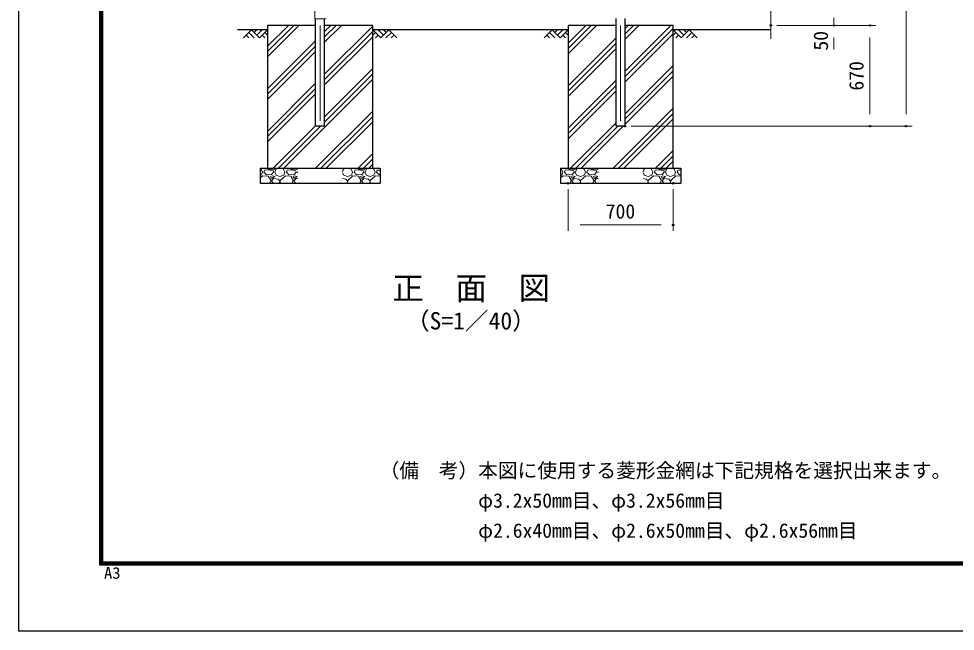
# Model space of a CAD drawing. Units: millimetres, scale not verified. Extents: x -8399 to 8401, y -5940 to 5940.
# Drawn here: x -8399 to -2166, y -5940 to -1865 of the extents above; entities that cross this region are included whole.
import ezdxf
from ezdxf.enums import TextEntityAlignment as Align

# ---------------------------------------------------------------- set-up
doc = ezdxf.new("R2010")
doc.units = ezdxf.units.MM
doc.header["$LTSCALE"] = 20
doc.header["$PDMODE"] = 32
doc.header["$PDSIZE"] = 10
doc.linetypes.add('USER1', pattern=[50.8, 31.75, -6.35, 6.35, -6.35])
for name, color, linetype, lineweight in [('0-0_D-DCR-HCH', 7, 'Continuous', 13), ('0-1_D-STR1', 1, 'Continuous', 25), ('0-2_D-STR4', 7, 'Continuous', 25), ('0-3_D-BGD', 7, 'Continuous', 25), ('0-4_D-BMK', 2, 'USER1', 13), ('0-5_D-STR-DIM', 7, 'Continuous', 13), ('0-8_D-STR3', 3, 'Continuous', 13), ('0-C_D-TTL-TXT', 7, 'Continuous', 13), ('0-E_D-TTL', 7, 'Continuous', 25)]:
    doc.layers.add(name, color=color, linetype=linetype, lineweight=lineweight)
doc.layers.add('0-7_Defpoints', color=8, linetype='Continuous')
doc.styles.add('ＭＳ ゴシック', font='')
doc.styles.get('ＭＳ ゴシック').set_extended_font_data('MS Gothic')

msp = doc.modelspace()

# ---------------------------------------------------------------- linework, layer by layer
at = {"layer": '0-0_D-DCR-HCH'}
for p, q in [((-6743.42, -2119.01), (-6533.96, -1909.55)), ((-6743.42, -2083.65), (-6569.32, -1909.55)), ((-6743.42, -2048.3), (-6604.67, -1909.55)), ((-6363.17, -2021.6), (-6251.12, -1909.55)), ((-6363.17, -1986.24), (-6286.48, -1909.55)), ((-6363.17, -1950.89), (-6321.83, -1909.55)), ((-6363.17, -2233.73), (-6043.42, -1913.98)), ((-4743.42, -2098.91), (-4554.06, -1909.55)), ((-4743.42, -2063.55), (-4589.42, -1909.55)), ((-4743.42, -2028.19), (-4624.78, -1909.55)), ((-4363.17, -2001.5), (-4271.22, -1909.55)), ((-4363.17, -1966.14), (-4306.58, -1909.55)), ((-4363.17, -1930.79), (-4341.93, -1909.55)), ((-4363.17, -2213.63), (-4059.09, -1909.55)), ((-4363.17, -2248.99), (-4043.42, -1929.24)), ((-6849.85, -1939.55), (-6903.06, -1992.76)), ((-6885.32, -1975.02), (-6867.5, -1992.76)), ((-6867.58, -1957.28), (-6831.95, -1992.76)), ((-6849.85, -1939.55), (-6796.63, -1992.76)), ((-6832.11, -1957.28), (-6814.37, -1939.55)), ((-6814.37, -1975.02), (-6778.9, -1939.55)), ((-6796.63, -1992.76), (-6743.42, -1939.55)), ((-6778.9, -1975.02), (-6761.08, -1992.76)), ((-6761.16, -1957.28), (-6743.42, -1974.94)), ((-6363.17, -2269.09), (-6043.42, -1949.34)), ((-6363.17, -2304.44), (-6043.42, -1984.69)), ((-5990.21, -1992.76), (-6043.42, -1939.55)), ((-6025.69, -1957.28), (-6043.42, -1974.94)), ((-6007.95, -1975.02), (-6025.77, -1992.76)), ((-5972.47, -1975.02), (-6007.95, -1939.55)), ((-5937, -1939.55), (-5990.21, -1992.76)), ((-5954.64, -1957.38), (-5972.47, -1939.55)), ((-5919.26, -1957.28), (-5954.9, -1992.76)), ((-5937, -1939.55), (-5883.79, -1992.76)), ((-5901.52, -1975.02), (-5919.34, -1992.76)), ((-4849.85, -1939.55), (-4903.06, -1992.76)), ((-4885.32, -1975.02), (-4867.5, -1992.76)), ((-4867.58, -1957.28), (-4831.95, -1992.76)), ((-4849.85, -1939.55), (-4796.63, -1992.76)), ((-4832.11, -1957.28), (-4814.37, -1939.55)), ((-4814.37, -1975.02), (-4778.9, -1939.55)), ((-4796.63, -1992.76), (-4743.42, -1939.55)), ((-4778.9, -1975.02), (-4761.08, -1992.76)), ((-4761.16, -1957.28), (-4743.42, -1974.94)), ((-4743.42, -2311.04), (-4423.67, -1991.29)), ((-4363.17, -2284.34), (-4043.42, -1964.59)), ((-3990.21, -1992.76), (-4043.42, -1939.55)), ((-4025.69, -1957.28), (-4043.42, -1974.94)), ((-4007.95, -1975.02), (-4025.77, -1992.76)), ((-3972.47, -1975.02), (-4007.95, -1939.55)), ((-3937, -1939.55), (-3990.21, -1992.76)), ((-3954.64, -1957.38), (-3972.47, -1939.55)), ((-3919.26, -1957.28), (-3954.9, -1992.76)), ((-3937, -1939.55), (-3883.79, -1992.76)), ((-3901.52, -1975.02), (-3919.34, -1992.76)), ((-6743.42, -2331.14), (-6423.67, -2011.39)), ((-6743.42, -2366.49), (-6423.67, -2046.74)), ((-4743.42, -2346.39), (-4423.67, -2026.64)), ((-6743.42, -2401.85), (-6423.67, -2082.1)), ((-4743.42, -2381.75), (-4423.67, -2062)), ((-4363.17, -2496.47), (-4043.42, -2176.72)), ((-6363.17, -2516.57), (-6043.42, -2196.82)), ((-6363.17, -2551.93), (-6043.42, -2232.18)), ((-4363.17, -2531.83), (-4043.42, -2212.08)), ((-6743.42, -2613.98), (-6423.67, -2294.23)), ((-6635.44, -2859.55), (-6043.42, -2267.53)), ((-4743.42, -2593.88), (-4423.67, -2274.13)), ((-4363.17, -2567.18), (-4043.42, -2247.43)), ((-6743.42, -2649.34), (-6423.67, -2329.59)), ((-6743.42, -2684.69), (-6423.67, -2364.94)), ((-4743.42, -2629.24), (-4423.67, -2309.49)), ((-4743.42, -2664.59), (-4423.67, -2344.84)), ((-6423.3, -2859.55), (-6043.42, -2479.67)), ((-4443.4, -2859.55), (-4043.42, -2459.57)), ((-6387.95, -2859.55), (-6043.42, -2515.02)), ((-6352.59, -2859.55), (-6043.42, -2550.38)), ((-4408.05, -2859.55), (-4043.42, -2494.92)), ((-4372.69, -2859.55), (-4043.42, -2530.28)), ((-6706.15, -2859.55), (-6423.67, -2577.07)), ((-6670.79, -2859.55), (-6390.79, -2579.55)), ((-4726.25, -2859.55), (-4423.67, -2556.97)), ((-4690.89, -2859.55), (-4410.89, -2579.55)), ((-4655.54, -2859.55), (-4375.54, -2579.55)), ((-4160.56, -2859.55), (-4043.42, -2742.41)), ((-6140.46, -2859.55), (-6043.42, -2762.51)), ((-6105.11, -2859.55), (-6043.42, -2797.86)), ((-4125.21, -2859.55), (-4043.42, -2777.76)), ((-6793.42, -2863.3), (-6786.77, -2865.79)), ((-6786.77, -2865.79), (-6777.77, -2885.29)), ((-6737.27, -2865.79), (-6740.91, -2859.55)), ((-6699.77, -2868.79), (-6737.27, -2865.79)), ((-6682.12, -2859.55), (-6699.77, -2868.79)), ((-6693.77, -2885.29), (-6684.77, -2864.29)), ((-6684.77, -2864.29), (-6669.59, -2859.55)), ((-6653.42, -2859.55), (-6636.77, -2865.79)), ((-6636.77, -2865.79), (-6627.77, -2885.29)), ((-6587.27, -2865.79), (-6590.91, -2859.55)), ((-6549.77, -2868.79), (-6587.27, -2865.79)), ((-6543.42, -2865.47), (-6549.77, -2868.79)), ((-6232.12, -2859.55), (-6243.42, -2865.47)), ((-6243.42, -2884.48), (-6234.77, -2864.29)), ((-6234.77, -2864.29), (-6219.59, -2859.55)), ((-6203.42, -2859.55), (-6186.77, -2865.79)), ((-6186.77, -2865.79), (-6177.77, -2885.29)), ((-6137.27, -2865.79), (-6140.91, -2859.55)), ((-6099.77, -2868.79), (-6137.27, -2865.79)), ((-6082.12, -2859.55), (-6099.77, -2868.79)), ((-6093.77, -2885.29), (-6084.77, -2864.29)), ((-6084.77, -2864.29), (-6069.59, -2859.55)), ((-6069.75, -2859.55), (-6043.42, -2833.22)), ((-6053.42, -2859.55), (-6036.77, -2865.79)), ((-6036.77, -2865.79), (-6027.77, -2885.29)), ((-4793.42, -2863.3), (-4786.77, -2865.79)), ((-4786.77, -2865.79), (-4777.77, -2885.29)), ((-4737.27, -2865.79), (-4740.91, -2859.55)), ((-4699.77, -2868.79), (-4737.27, -2865.79)), ((-4682.12, -2859.55), (-4699.77, -2868.79)), ((-4693.77, -2885.29), (-4684.77, -2864.29)), ((-4684.77, -2864.29), (-4669.59, -2859.55)), ((-4653.42, -2859.55), (-4636.77, -2865.79)), ((-4636.77, -2865.79), (-4627.77, -2885.29)), ((-4587.27, -2865.79), (-4590.91, -2859.55)), ((-4549.77, -2868.79), (-4587.27, -2865.79)), ((-4543.42, -2865.47), (-4549.77, -2868.79)), ((-4232.12, -2859.55), (-4243.42, -2865.47)), ((-4243.42, -2884.48), (-4234.77, -2864.29)), ((-4234.77, -2864.29), (-4219.59, -2859.55)), ((-4203.42, -2859.55), (-4186.77, -2865.79)), ((-4186.77, -2865.79), (-4177.77, -2885.29)), ((-4137.27, -2865.79), (-4140.91, -2859.55)), ((-4099.77, -2868.79), (-4137.27, -2865.79)), ((-4082.12, -2859.55), (-4099.77, -2868.79)), ((-4093.77, -2885.29), (-4084.77, -2864.29)), ((-4089.85, -2859.55), (-4043.42, -2813.12)), ((-4084.77, -2864.29), (-4069.59, -2859.55)), ((-4053.42, -2859.55), (-4036.77, -2865.79)), ((-4036.77, -2865.79), (-4027.77, -2885.29)), ((-6793.42, -2908.69), (-6785.27, -2906.29)), ((-6774.77, -2909.29), (-6793.42, -2926.32)), ((-6785.27, -2906.29), (-6777.77, -2885.29)), ((-6738.77, -2912.29), (-6774.77, -2909.29)), ((-6767.27, -2885.29), (-6762.77, -2873.29)), ((-6750.77, -2903.29), (-6767.27, -2885.29)), ((-6734.27, -2870.29), (-6762.77, -2873.29)), ((-6716.27, -2900.29), (-6750.77, -2903.29)), ((-6722.27, -2939.29), (-6738.77, -2912.29)), ((-6704.27, -2877.79), (-6734.27, -2870.29)), ((-6713.27, -2909.29), (-6723.77, -2913.79)), ((-6723.77, -2913.79), (-6717.77, -2928.79)), ((-6717.77, -2928.79), (-6695.27, -2915.29)), ((-6702.77, -2927.29), (-6717.77, -2942.29)), ((-6702.77, -2885.29), (-6716.27, -2900.29)), ((-6695.27, -2915.29), (-6713.27, -2909.29)), ((-6702.77, -2885.29), (-6704.27, -2877.79)), ((-6672.77, -2931.79), (-6702.77, -2927.29)), ((-6695.27, -2885.29), (-6686.27, -2906.29)), ((-6686.27, -2906.29), (-6660.77, -2913.79)), ((-6660.77, -2913.79), (-6635.27, -2906.29)), ((-6624.77, -2909.29), (-6659.27, -2940.79)), ((-6635.27, -2906.29), (-6627.77, -2885.29)), ((-6588.77, -2912.29), (-6624.77, -2909.29)), ((-6617.27, -2885.29), (-6612.77, -2873.29)), ((-6600.77, -2903.29), (-6617.27, -2885.29)), ((-6584.27, -2870.29), (-6612.77, -2873.29)), ((-6566.27, -2900.29), (-6600.77, -2903.29)), ((-6572.27, -2939.29), (-6588.77, -2912.29)), ((-6554.27, -2877.79), (-6584.27, -2870.29)), ((-6563.27, -2909.29), (-6573.77, -2913.79)), ((-6573.77, -2913.79), (-6567.77, -2928.79)), ((-6567.77, -2928.79), (-6545.27, -2915.29)), ((-6552.77, -2927.29), (-6567.77, -2942.29)), ((-6552.77, -2885.29), (-6566.27, -2900.29)), ((-6545.27, -2915.29), (-6563.27, -2909.29)), ((-6552.77, -2885.29), (-6554.27, -2877.79)), ((-6543.42, -2928.69), (-6552.77, -2927.29)), ((-6545.27, -2885.29), (-6543.42, -2889.6)), ((-6543.77, -2885.29), (-6543.42, -2884.48)), ((-6243.42, -2889.6), (-6236.27, -2906.29)), ((-6222.77, -2931.79), (-6243.42, -2928.69)), ((-6236.27, -2906.29), (-6210.77, -2913.79)), ((-6210.77, -2913.79), (-6185.27, -2906.29)), ((-6174.77, -2909.29), (-6209.27, -2940.79)), ((-6185.27, -2906.29), (-6177.77, -2885.29)), ((-6138.77, -2912.29), (-6174.77, -2909.29)), ((-6167.27, -2885.29), (-6162.77, -2873.29)), ((-6150.77, -2903.29), (-6167.27, -2885.29)), ((-6134.27, -2870.29), (-6162.77, -2873.29)), ((-6116.27, -2900.29), (-6150.77, -2903.29)), ((-6122.27, -2939.29), (-6138.77, -2912.29)), ((-6104.27, -2877.79), (-6134.27, -2870.29)), ((-6113.27, -2909.29), (-6123.77, -2913.79)), ((-6123.77, -2913.79), (-6117.77, -2928.79)), ((-6117.77, -2928.79), (-6095.27, -2915.29)), ((-6102.77, -2927.29), (-6117.77, -2942.29)), ((-6102.77, -2885.29), (-6116.27, -2900.29)), ((-6095.27, -2915.29), (-6113.27, -2909.29)), ((-6102.77, -2885.29), (-6104.27, -2877.79)), ((-6072.77, -2931.79), (-6102.77, -2927.29)), ((-6095.27, -2885.29), (-6086.27, -2906.29)), ((-6086.27, -2906.29), (-6060.77, -2913.79)), ((-6060.77, -2913.79), (-6035.27, -2906.29)), ((-6024.77, -2909.29), (-6059.27, -2940.79)), ((-6035.27, -2906.29), (-6027.77, -2885.29)), ((-5993.42, -2911.9), (-6024.77, -2909.29)), ((-6017.27, -2885.29), (-6012.77, -2873.29)), ((-6000.77, -2903.29), (-6017.27, -2885.29)), ((-5993.42, -2871.25), (-6012.77, -2873.29)), ((-5993.42, -2902.65), (-6000.77, -2903.29)), ((-4793.42, -2908.69), (-4785.27, -2906.29)), ((-4774.77, -2909.29), (-4793.42, -2926.32)), ((-4785.27, -2906.29), (-4777.77, -2885.29)), ((-4738.77, -2912.29), (-4774.77, -2909.29)), ((-4767.27, -2885.29), (-4762.77, -2873.29)), ((-4750.77, -2903.29), (-4767.27, -2885.29)), ((-4734.27, -2870.29), (-4762.77, -2873.29)), ((-4716.27, -2900.29), (-4750.77, -2903.29)), ((-4722.27, -2939.29), (-4738.77, -2912.29)), ((-4704.27, -2877.79), (-4734.27, -2870.29)), ((-4713.27, -2909.29), (-4723.77, -2913.79)), ((-4723.77, -2913.79), (-4717.77, -2928.79)), ((-4717.77, -2928.79), (-4695.27, -2915.29)), ((-4702.77, -2927.29), (-4717.77, -2942.29)), ((-4702.77, -2885.29), (-4716.27, -2900.29)), ((-4695.27, -2915.29), (-4713.27, -2909.29)), ((-4702.77, -2885.29), (-4704.27, -2877.79)), ((-4672.77, -2931.79), (-4702.77, -2927.29)), ((-4695.27, -2885.29), (-4686.27, -2906.29)), ((-4686.27, -2906.29), (-4660.77, -2913.79)), ((-4660.77, -2913.79), (-4635.27, -2906.29)), ((-4624.77, -2909.29), (-4659.27, -2940.79)), ((-4635.27, -2906.29), (-4627.77, -2885.29)), ((-4588.77, -2912.29), (-4624.77, -2909.29)), ((-4617.27, -2885.29), (-4612.77, -2873.29)), ((-4600.77, -2903.29), (-4617.27, -2885.29)), ((-4584.27, -2870.29), (-4612.77, -2873.29)), ((-4566.27, -2900.29), (-4600.77, -2903.29)), ((-4572.27, -2939.29), (-4588.77, -2912.29)), ((-4554.27, -2877.79), (-4584.27, -2870.29)), ((-4563.27, -2909.29), (-4573.77, -2913.79)), ((-4573.77, -2913.79), (-4567.77, -2928.79)), ((-4567.77, -2928.79), (-4545.27, -2915.29)), ((-4552.77, -2927.29), (-4567.77, -2942.29)), ((-4552.77, -2885.29), (-4566.27, -2900.29)), ((-4545.27, -2915.29), (-4563.27, -2909.29)), ((-4552.77, -2885.29), (-4554.27, -2877.79)), ((-4543.42, -2928.69), (-4552.77, -2927.29)), ((-4545.27, -2885.29), (-4543.42, -2889.6)), ((-4543.77, -2885.29), (-4543.42, -2884.48)), ((-4243.42, -2889.6), (-4236.27, -2906.29)), ((-4222.77, -2931.79), (-4243.42, -2928.69)), ((-4236.27, -2906.29), (-4210.77, -2913.79)), ((-4210.77, -2913.79), (-4185.27, -2906.29)), ((-4174.77, -2909.29), (-4209.27, -2940.79)), ((-4185.27, -2906.29), (-4177.77, -2885.29)), ((-4138.77, -2912.29), (-4174.77, -2909.29)), ((-4167.27, -2885.29), (-4162.77, -2873.29)), ((-4150.77, -2903.29), (-4167.27, -2885.29)), ((-4134.27, -2870.29), (-4162.77, -2873.29)), ((-4116.27, -2900.29), (-4150.77, -2903.29)), ((-4122.27, -2939.29), (-4138.77, -2912.29)), ((-4104.27, -2877.79), (-4134.27, -2870.29)), ((-4113.27, -2909.29), (-4123.77, -2913.79)), ((-4123.77, -2913.79), (-4117.77, -2928.79)), ((-4117.77, -2928.79), (-4095.27, -2915.29)), ((-4102.77, -2927.29), (-4117.77, -2942.29)), ((-4102.77, -2885.29), (-4116.27, -2900.29)), ((-4095.27, -2915.29), (-4113.27, -2909.29)), ((-4102.77, -2885.29), (-4104.27, -2877.79)), ((-4072.77, -2931.79), (-4102.77, -2927.29)), ((-4095.27, -2885.29), (-4086.27, -2906.29)), ((-4086.27, -2906.29), (-4060.77, -2913.79)), ((-4060.77, -2913.79), (-4035.27, -2906.29)), ((-4024.77, -2909.29), (-4059.27, -2940.79)), ((-4035.27, -2906.29), (-4027.77, -2885.29)), ((-3993.42, -2911.9), (-4024.77, -2909.29)), ((-4017.27, -2885.29), (-4012.77, -2873.29)), ((-4000.77, -2903.29), (-4017.27, -2885.29)), ((-3993.42, -2871.25), (-4012.77, -2873.29)), ((-3993.42, -2902.65), (-4000.77, -2903.29)), ((-6728.75, -2959.55), (-6722.27, -2939.29)), ((-6717.77, -2942.29), (-6706.27, -2959.55)), ((-6660.77, -2942.29), (-6672.77, -2931.79)), ((-6665.36, -2959.55), (-6660.77, -2951.29)), ((-6660.77, -2951.29), (-6660.77, -2942.29)), ((-6659.27, -2940.79), (-6660.16, -2959.55)), ((-6578.75, -2959.55), (-6572.27, -2939.29)), ((-6567.77, -2942.29), (-6556.27, -2959.55)), ((-6210.77, -2942.29), (-6222.77, -2931.79)), ((-6215.36, -2959.55), (-6210.77, -2951.29)), ((-6210.77, -2951.29), (-6210.77, -2942.29)), ((-6209.27, -2940.79), (-6210.16, -2959.55)), ((-6128.75, -2959.55), (-6122.27, -2939.29)), ((-6117.77, -2942.29), (-6106.27, -2959.55)), ((-6060.77, -2942.29), (-6072.77, -2931.79)), ((-6065.36, -2959.55), (-6060.77, -2951.29)), ((-6060.77, -2951.29), (-6060.77, -2942.29)), ((-6059.27, -2940.79), (-6060.16, -2959.55)), ((-4728.75, -2959.55), (-4722.27, -2939.29)), ((-4717.77, -2942.29), (-4706.27, -2959.55)), ((-4660.77, -2942.29), (-4672.77, -2931.79)), ((-4665.36, -2959.55), (-4660.77, -2951.29)), ((-4660.77, -2951.29), (-4660.77, -2942.29)), ((-4659.27, -2940.79), (-4660.16, -2959.55)), ((-4578.75, -2959.55), (-4572.27, -2939.29)), ((-4567.77, -2942.29), (-4556.27, -2959.55)), ((-4210.77, -2942.29), (-4222.77, -2931.79)), ((-4215.36, -2959.55), (-4210.77, -2951.29)), ((-4210.77, -2951.29), (-4210.77, -2942.29)), ((-4209.27, -2940.79), (-4210.16, -2959.55)), ((-4128.75, -2959.55), (-4122.27, -2939.29)), ((-4117.77, -2942.29), (-4106.27, -2959.55)), ((-4060.77, -2942.29), (-4072.77, -2931.79)), ((-4065.36, -2959.55), (-4060.77, -2951.29)), ((-4060.77, -2951.29), (-4060.77, -2942.29)), ((-4059.27, -2940.79), (-4060.16, -2959.55))]:
    msp.add_line(p, q, dxfattribs=at)
at = {"layer": '0-1_D-STR1'}
for p, q in [((-6423.67, -2579.55), (-6423.67, -1865.45)), ((-6363.17, -2579.55), (-6363.17, -1865.45)), ((-4363.17, -2579.55), (-4363.17, -1862.95)), ((-6363.17, -2579.55), (-6423.67, -2579.55)), ((-4368.02, -2579.55), (-4418.82, -2579.55))]:
    msp.add_line(p, q, dxfattribs=at)
msp.add_lwpolyline([(-4363.17, -2579.55), (-4423.67, -2579.55), (-4423.67, -1862.95)], dxfattribs=at)
at = {"layer": '0-2_D-STR4'}
for p, q in [((-6423.67, -1909.55), (-6743.42, -1909.55)), ((-6743.42, -1909.55), (-6743.42, -2859.55)), ((-6043.42, -1909.55), (-6363.17, -1909.55)), ((-6043.42, -2859.55), (-6043.42, -1909.55)), ((-4423.67, -1909.55), (-4743.42, -1909.55)), ((-4743.42, -1909.55), (-4743.42, -2859.55)), ((-4043.42, -1909.55), (-4363.17, -1909.55)), ((-4043.42, -2859.55), (-4043.42, -1909.55)), ((-6793.42, -2859.55), (-5993.42, -2859.55)), ((-6793.42, -2859.55), (-6793.42, -2959.55)), ((-5993.42, -2859.55), (-5993.42, -2959.55)), ((-4793.42, -2859.55), (-3993.42, -2859.55)), ((-4793.42, -2859.55), (-4793.42, -2959.55)), ((-3993.42, -2859.55), (-3993.42, -2959.55)), ((-6793.42, -2959.55), (-5993.42, -2959.55)), ((-4793.42, -2959.55), (-3993.42, -2959.55))]:
    msp.add_line(p, q, dxfattribs=at)
at = {"layer": '0-3_D-BGD'}
for p, q in [((-6743.42, -1939.55), (-6943.42, -1939.55)), ((-4743.42, -1939.55), (-6043.42, -1939.55)), ((-3393.42, -1939.55), (-4043.42, -1939.55))]:
    msp.add_line(p, q, dxfattribs=at)
at = {"layer": '0-4_D-BMK'}
for p, q in [((-6393.42, 3170.45), (-6393.42, -2629.55)), ((-4393.42, 3170.45), (-4393.42, -2629.55))]:
    msp.add_line(p, q, dxfattribs=at)
at = {"layer": '0-5_D-STR-DIM'}
for p, q in [((-2493.42, 3040.45), (-2493.42, -2499.55)), ((-3393.42, -410.2), (-3393.42, -1999.55)), ((-2973.42, -1859.55), (-2973.42, -1909.55)), ((-3353.42, -1909.55), (-2933.42, -1909.55)), ((-3353.42, -1909.55), (-2693.42, -1909.55)), ((-3353.42, -1909.55), (-2693.42, -1909.55)), ((-2973.42, -1989.55), (-2973.42, -2069.55)), ((-2733.42, -1989.55), (-2733.42, -2499.55)), ((-4323.17, -2579.55), (-2453.42, -2579.55)), ((-4323.17, -2579.55), (-2693.42, -2579.55)), ((-4743.42, -2999.55), (-4743.42, -3276.86)), ((-4043.42, -2999.55), (-4043.42, -3276.86)), ((-4663.42, -3236.86), (-4123.42, -3236.86))]:
    msp.add_line(p, q, dxfattribs=at)
at = {"layer": '0-7_Defpoints'}
for p in [(-3393.42, -1909.55), (-2973.42, -1909.55), (-2733.42, -1909.55), (-4363.17, -2579.55), (-2733.42, -2579.55), (-2493.42, -2579.55), (-4743.42, -2959.55), (-4043.42, -2959.55), (-4043.42, -3236.86)]:
    msp.add_point(p, dxfattribs=at)
at = {"layer": '0-8_D-STR3'}
for p, q in [((-6429.52, -1815.45), (-6429.52, -1865.45)), ((-6429.52, -1865.45), (-6359.62, -1865.45)), ((-6353.62, -1862.45), (-6359.62, -1865.45))]:
    msp.add_line(p, q, dxfattribs=at)
at = {"layer": '0-E_D-TTL', "color": 2}
msp.add_lwpolyline([(-8399.36, 5940.45), (8400.64, 5940.45), (8400.64, -5939.55), (-8399.36, -5939.55)], close=True, dxfattribs=at)
at = {"layer": '0-E_D-TTL'}
for points in [[(-7859.36, 5500.45), (7860.64, 5500.45), (7860.64, -5499.55), (-7859.36, -5499.55)], [(-7854.36, 5495.45), (7855.64, 5495.45), (7855.64, -5494.55), (-7854.36, -5494.55)], [(-7849.36, 5490.45), (7850.64, 5490.45), (7850.64, -5489.55), (-7849.36, -5489.55)], [(-7844.36, 5485.45), (7845.64, 5485.45), (7845.64, -5484.55), (-7844.36, -5484.55)], [(-7839.36, 5480.45), (7840.64, 5480.45), (7840.64, -5479.55), (-7839.36, -5479.55)]]:
    msp.add_lwpolyline(points, close=True, dxfattribs=at)

# ---------------------------------------------------------------- texts
at = {"layer": '0-5_D-STR-DIM', "style": 'ＭＳ ゴシック'}
for s, p in [('50', (-2983.91, -2077.03)), ('670', (-2746.92, -2343.05))]:
    msp.add_text(s, height=96.19, rotation=90, dxfattribs=at).set_placement(p, align=Align.BOTTOM_LEFT)
msp.add_text('700', height=96.19, dxfattribs=at).set_placement((-4492.42, -3223.37), align=Align.BOTTOM_LEFT)
at = {"layer": '0-C_D-TTL-TXT', "style": 'ＭＳ ゴシック'}
for s, height, p in [('正\u3000面\u3000図', 154, (-5913.21, -3780.33)), ('（S=1／40）', 115.4, (-5822.25, -3966.72)), ('（備\u3000考）本図に使用する菱形金網は下記規格を選択出来ます。', 96.19, (-5997.59, -4946.75)), ('\u3000\u3000\u3000\u3000\u3000φ3.2x50mm目、φ3.2x56mm目', 96.19, (-5997.59, -5146.75)), ('\u3000\u3000\u3000\u3000\u3000φ2.6x40mm目、φ2.6x50mm目、φ2.6x56mm目', 96.19, (-5997.59, -5346.75))]:
    msp.add_text(s, height=height, dxfattribs=at).set_placement(p, align=Align.BOTTOM_LEFT)
at = {"layer": '0-E_D-TTL', "style": 'ＭＳ ゴシック', "width": 1.05}
msp.add_text('A3', height=76.97, dxfattribs=at).set_placement((-7831.53, -5613.17), align=Align.BOTTOM_LEFT)

doc.saveas('drawing.dxf')
